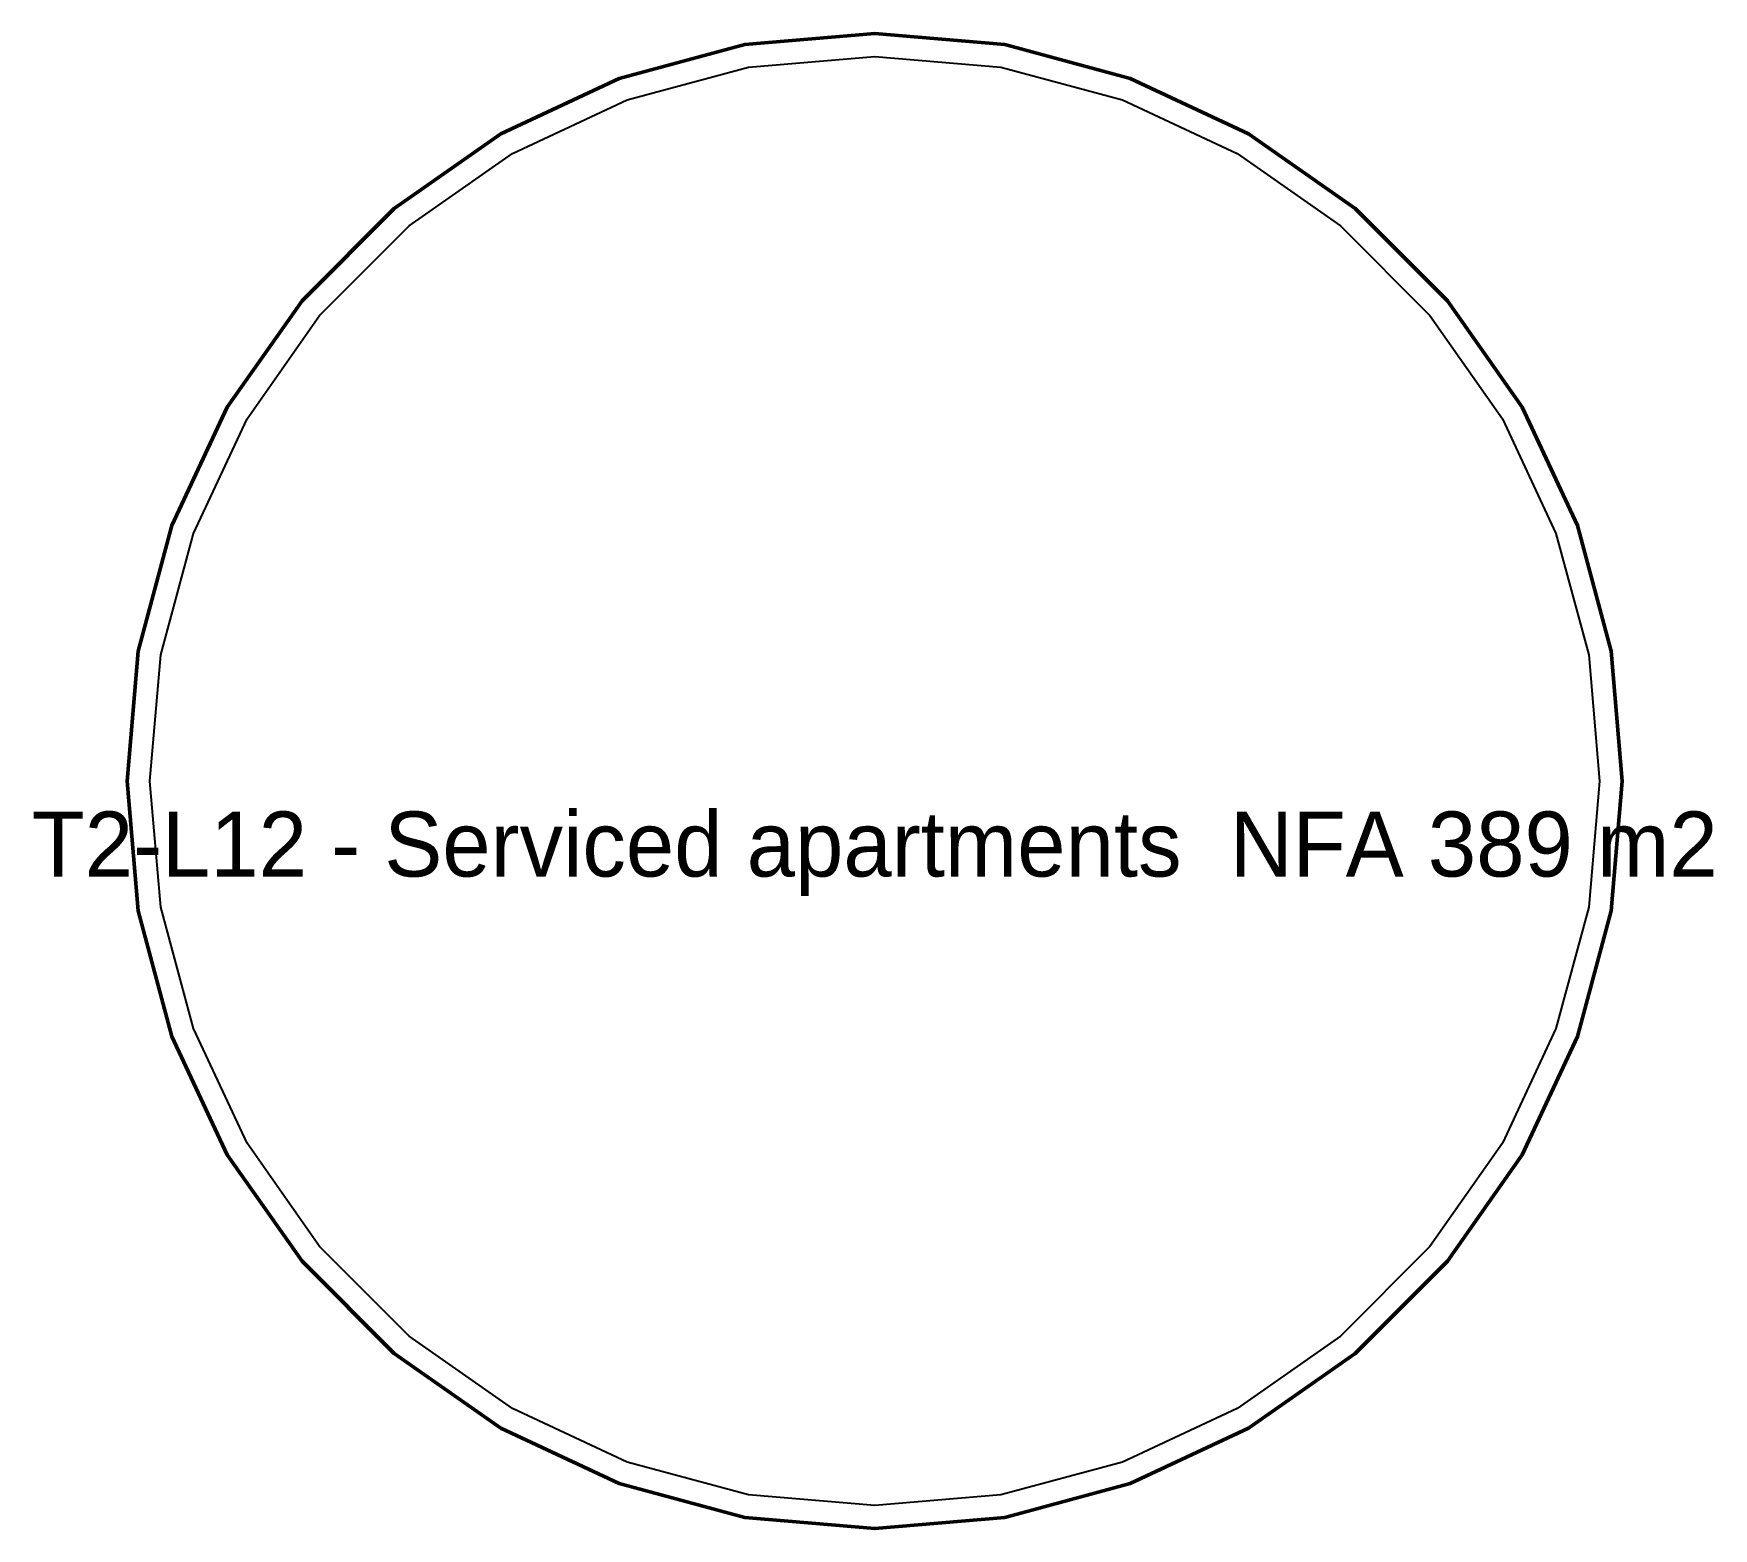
# Model space of a CAD drawing. Header units: metres. Extents: x 50.1 to 75.9, y -38.5 to -15.5.
import ezdxf
from ezdxf.enums import TextEntityAlignment as Align

# ---------------------------------------------------------------- set-up
doc = ezdxf.new("R2010")
doc.units = ezdxf.units.M
doc.layers.add('TEXT', color=250, linetype='Continuous')
doc.layers.add('WALL', color=7, linetype='Continuous')

msp = doc.modelspace()

# ---------------------------------------------------------------- linework, layer by layer
at = {"layer": 'WALL', "lineweight": 50}
msp.add_lwpolyline([(74.5, -27), (74.33, -25), (73.81, -23.07), (72.96, -21.25), (71.81, -19.61), (70.39, -18.19), (68.75, -17.04), (66.93, -16.19), (65, -15.67), (63, -15.5), (61, -15.67), (59.07, -16.19), (57.25, -17.04), (55.61, -18.19), (54.19, -19.61), (53.04, -21.25), (52.19, -23.07), (51.67, -25), (51.5, -27), (51.67, -29), (52.19, -30.93), (53.04, -32.75), (54.19, -34.39), (55.61, -35.81), (57.25, -36.96), (59.07, -37.81), (61, -38.33), (63, -38.5), (65, -38.33), (66.93, -37.81), (68.75, -36.96), (70.39, -35.81), (71.81, -34.39), (72.96, -32.75), (73.81, -30.93), (74.33, -29)], close=True, dxfattribs=at)
at = {"layer": 'WALL'}
msp.add_lwpolyline([(74.149, -27), (73.984, -28.939), (73.48, -30.81), (72.656, -32.574), (71.541, -34.164), (70.164, -35.541), (68.574, -36.656), (66.81, -37.48), (64.939, -37.984), (63, -38.149), (61.061, -37.984), (59.19, -37.48), (57.426, -36.656), (55.836, -35.541), (54.459, -34.164), (53.344, -32.574), (52.52, -30.81), (52.016, -28.939), (51.851, -27), (52.016, -25.061), (52.52, -23.19), (53.344, -21.426), (54.459, -19.836), (55.836, -18.459), (57.426, -17.344), (59.19, -16.52), (61.061, -16.016), (63, -15.851), (64.939, -16.016), (66.81, -16.52), (68.574, -17.344), (70.164, -18.459), (71.541, -19.836), (72.656, -21.426), (73.48, -23.19), (73.984, -25.061), (74.149, -27)], close=True, dxfattribs=at)

# ---------------------------------------------------------------- texts
at = {"layer": 'TEXT'}
msp.add_text('T2-L12 - Serviced apartments  NFA 389 m2', height=1, dxfattribs=at).set_placement((63, -27.97), align=Align.MIDDLE_CENTER)

doc.saveas('drawing.dxf')
